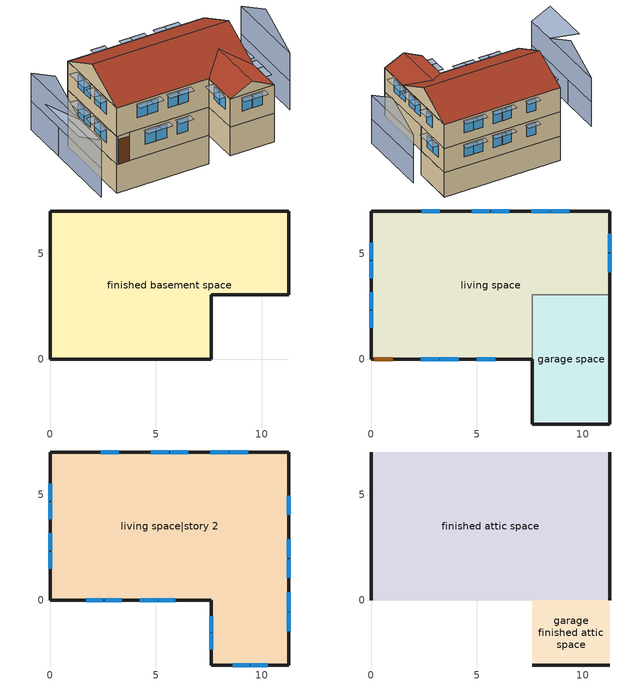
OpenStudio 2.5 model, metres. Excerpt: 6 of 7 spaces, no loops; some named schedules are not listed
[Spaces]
finished basement space
 floor foundation (FloorFndGrndFinB): 0,0 0,7.01 11.28,7.01 11.28,3.05 7.62,3.05 7.62,0 z-2.44
 wall foundation (WallFndGrndFinB): 0,7.01 0,0 7.62,0 7.62,3.05 11.28,3.05 11.28,7.01 0,7.01 z-2.44:0
garage space
 floor foundation (FloorFndGrndUnfinSlab): 7.62,-3.05 7.62,3.05 11.28,3.05 11.28,-3.05 z0
 wall outside (WallExtUninsUnfin): 7.62,0 7.62,-3.05 11.28,-3.05 11.28,3.05 z0:2.44
 wall to living space (WallIntFinInsUnfin Reversed): 11.28,3.05 7.62,3.05 7.62,0 z0:2.44
living space
 floor to finished basement space (FloorFinUninsFin): 0,0 0,7.01 11.28,7.01 11.28,3.05 7.62,3.05 7.62,0 z0
 wall outside (WallExtInsFin): 11.28,3.05 11.28,7.01 0,7.01 0,0 0.13,0 1.05,0 7.62,0 z0:2.44
 window (WindowConstruction): 2.34,0 3.21,0 / 3.27,0 4.14,0 / 5,0 5.86,0 / 9.35,7.01 8.49,7.01 / 8.43,7.01 7.57,7.01 / 6.53,7.01 5.67,7.01 / 5.61,7.01 4.75,7.01 / 3.25,7.01 2.39,7.01 z0.98:2.13; 0,5.52 0,4.7 / 0,4.64 0,3.83 / 0,3.18 0,2.37 / 0,2.31 0,1.49 z1.05:2.13; 11.28,4.12 11.28,5 / 11.28,5.06 11.28,5.94 z0.96:2.13
 door (Door): 0.15,0 1.02,0 z0:2.13
living space|story 2
 floor to garage space (FloorFinInsUnfin): 11.28,3.05 11.28,-3.05 7.62,-3.05 7.62,3.05 z2.44
 floor to living space (FloorFinUninsFin): 11.28,7.01 11.28,3.05 7.62,3.05 7.62,0 0,0 0,7.01 z2.44
 wall outside (WallExtInsFin): 0,7.01 0,0 7.62,0 7.62,-3.05 11.28,-3.05 11.28,7.01 0,7.01 z2.44:4.88
 window (WindowConstruction): 8.62,-3.05 9.42,-3.05 / 9.48,-3.05 10.27,-3.05 z3.51:4.57; 1.7,0 2.51,0 / 2.57,0 3.38,0 / 4.24,0 5.05,0 / 5.11,0 5.92,0 / 0,5.52 0,4.7 / 0,4.64 0,3.83 / 0,3.18 0,2.37 / 0,2.31 0,1.49 z3.49:4.57; 9.35,7.01 8.49,7.01 / 8.43,7.01 7.57,7.01 / 6.53,7.01 5.67,7.01 / 5.61,7.01 4.75,7.01 / 3.25,7.01 2.39,7.01 z3.42:4.57; 7.62,-0.73 7.62,-1.49 / 7.62,-1.55 7.62,-2.31 z3.56:4.57; 11.28,-1.45 11.28,-0.56 / 11.28,-0.5 11.28,0.38 / 11.28,1.07 11.28,1.95 / 11.28,2.01 11.28,2.9 / 11.28,4.05 11.28,4.94 z3.39:4.57
finished attic space
 floor to living space|story 2 (FloorFinUninsFin): 11.28,7.01 11.28,0 0,0 0,7.01 z4.88
 wall outside (WallExtInsFin): 0,3.51,6.63 0,7.01,4.88 0,0,4.88; 11.28,3.51,6.63 11.28,0,4.88 11.28,7.01,4.88
 roof outside (RoofFinInsExt): 0,3.51,6.63 11.28,3.51,6.63 11.28,7.01,4.88 0,7.01,4.88; 0,3.51,6.63 0,0,4.88 7.62,0,4.88 9.45,1.83,5.79 11.28,0,4.88 11.28,3.51,6.63
garage finished attic space
 floor to living space|story 2 (FloorFinUninsFin): 7.62,-3.05 7.62,0 11.28,0 11.28,-3.05 z4.88
 wall outside (WallExtInsFin): 7.62,-3.05,4.88 11.28,-3.05,4.88 9.45,-3.05,5.79
 roof outside (RoofFinInsExt): 7.62,0,4.88 7.62,-3.05,4.88 9.45,-3.05,5.79 9.45,1.83,5.79; 11.28,0,4.88 9.45,1.83,5.79 9.45,-3.05,5.79 11.28,-3.05,4.88
shading: -3.05,-3.05 -3.05,3.05 / -3.05,3.05 -3.05,7.01 / 14.33,7.01 14.33,0 z0:2.44; -3.05,-3.05 -3.05,7.01 / 14.33,7.01 14.33,0 z2.44:4.88; -3.05,0,4.88 -4.88,1.83,5.79 -4.88,-3.05,5.79 -3.05,-3.05,4.88; -3.05,3.51,6.63 -3.05,0,4.88 -3.05,7.01,4.88; 14.33,3.51,6.63 14.33,7.01,4.88 14.33,0,4.88; 7.62,-1.65 7.62,-0.58 7.01,-0.58 7.01,-1.65 z4.72; 0,1.34 0,2.46 -0.61,2.46 -0.61,1.34 z2.29; 0,4.55 0,5.67 -0.61,5.67 -0.61,4.55 z2.29; 10.43,-3.05 9.33,-3.05 9.33,-3.66 10.43,-3.66 z4.72; 6.07,0 4.96,0 4.96,-0.61 6.07,-0.61 z4.72; 6.02,0 4.84,0 4.84,-0.61 6.02,-0.61 z2.29; 3.36,0 2.19,0 2.19,-0.61 3.36,-0.61 z2.29; 5.2,0 4.09,0 4.09,-0.61 5.2,-0.61 z4.72; 4.29,0 3.12,0 3.12,-0.61 4.29,-0.61 z2.29; 9.57,-3.05 8.47,-3.05 8.47,-3.66 9.57,-3.66 z4.72; 2.66,0 1.55,0 1.55,-0.61 2.66,-0.61 z4.72; 3.53,0 2.42,0 2.42,-0.61 3.53,-0.61 z4.72; 11.28,5.15 11.28,3.97 11.89,3.97 11.89,5.15 z2.29; 8.34,7.01 9.5,7.01 9.5,7.62 8.34,7.62 z2.29; 7.41,7.01 8.58,7.01 8.58,7.62 7.41,7.62 z2.29; 5.52,7.01 6.68,7.01 6.68,7.62 5.52,7.62 z2.29; 4.59,7.01 5.76,7.01 5.76,7.62 4.59,7.62 z2.29; 2.24,7.01 3.4,7.01 3.4,7.62 2.24,7.62 z2.29; 8.34,7.01 9.5,7.01 9.5,7.62 8.34,7.62 z4.72; 7.41,7.01 8.58,7.01 8.58,7.62 7.41,7.62 z4.72; 5.52,7.01 6.68,7.01 6.68,7.62 5.52,7.62 z4.72; 7.62,-2.47 7.62,-1.4 7.01,-1.4 7.01,-2.47 z4.72; 0,2.21 0,3.33 -0.61,3.33 -0.61,2.21 z4.72; 4.59,7.01 5.76,7.01 5.76,7.62 4.59,7.62 z4.72; 2.24,7.01 3.4,7.01 3.4,7.62 2.24,7.62 z4.72; 0,3.68 0,4.8 -0.61,4.8 -0.61,3.68 z2.29; 0,2.21 0,3.33 -0.61,3.33 -0.61,2.21 z2.29; 0,4.55 0,5.67 -0.61,5.67 -0.61,4.55 z4.72; 11.28,2.1 11.28,0.91 11.89,0.91 11.89,2.1 z4.72; 0,3.68 0,4.8 -0.61,4.8 -0.61,3.68 z4.72; 11.28,-0.41 11.28,-1.6 11.89,-1.6 11.89,-0.41 z4.72; 0,1.34 0,2.46 -0.61,2.46 -0.61,1.34 z4.72; 11.28,6.09 11.28,4.91 11.89,4.91 11.89,6.09 z2.29; 11.28,0.53 11.28,-0.66 11.89,-0.66 11.89,0.53 z4.72; 11.28,3.05 11.28,1.86 11.89,1.86 11.89,3.05 z4.72; 11.28,5.09 11.28,3.9 11.89,3.9 11.89,5.09 z4.72
[Building]
Building 1: North Axis {deg}=22.5; Standards Number of Stories=4; Standards Number of Above Ground Stories=3; Standards Building Type=singlefamilydetached; Standards Number of Living Units=1
[Site]
Denver Intl Ap_CO_USA: Latitude {deg}=39.83; Longitude {deg}=-104.65; Time Zone {hr}=-7; Elevation {m}=1650; Terrain=Suburbs
[ClimateZones]
Climate Zone Institution Name 2=Building America; Climate Zone Document Year 2=0; Climate Zone Value 2=Cold
[Site:WaterMainsTemperature]
Calculation Method=Correlation; Annual Average Outdoor Air Temperature {C}=10.8753; Maximum Difference In Monthly Average Outdoor Air Temperatures {deltaC}=23.1524
[Site:GroundTemperature:Deep]
10.8753, 10.8753, 10.8753, 10.8753, 10.8753, 10.8753, 10.8753, 10.8753, 10.8753, 10.8753, 10.8753, 10.8753
[Material] Roughness=Rough
Name | Thickness {m} | Conductivity {W/m-K} | Density {kg/m3} | Specific Heat {J/kg-K} | Thermal Absorptance | Solar Absorptance | Visible Absorptance
Asphalt Shingles, Medium | 0.009525 | 0.162714 | 1121.4 | 1465.45 | 0.91 | 0.85 | 0.85
RoofSheathing | 0.01905 | 0.115458 | 512.64 | 1214.23
RoofIns | 0.23495 | 0.0475588 | 78.34581 | 1123.46
Drywall 0.5 in. | 0.0127 | 0.160291 | 801 | 837.4 | 0.9 | 0.5 | 0.1
FoundationIntVertIns | 0.00233153 | 0.029427 | 32.04 | 1214.23
FoundationExtVertIns | 0.051816 | 0.029427 | 32.04 | 1214.23
Concrete 8 in.; FootingMaterial | 0.2032 | 1.31141 | 2242.8 | 837.4 | 0.9
Concrete 8 in. 1 | 0.1016 | 1.31141 | 2242.8 | 837.4 | 0.9
FloorIns | 0.1397 | 0.0489548 | 106.365 | 1151.69
Wood Floor | 0.015875 | 0.115458 | 544.68 | 1214.23
Floor Covering | 0.0127 | 0.0433444 | 54.468 | 1339.84 | 0.9 | 0.9
FloorFinStudAndAirFloor | 0.1397 | 0.557395 | 67.691 | 1210.98
Vinyl, Light | 0.009525 | 0.089435 | 177.822 | 1046.75 | 0.9 | 0.3 | 0.3
WallSheathing | 0.0127 | 0.115458 | 512.64 | 1214.23
WallStudAndCavity | 0.0889 | 0.054245 | 162.403 | 1178.92
WallStudAndCavity 1 | 0.0889 | 0.0548529 | 162.403 | 1178.92
WallStudAndCavity 2 | 0.0889 | 0.393744 | 83.0341 | 1211.67
WallStudAndCavity 3 | 0.0889 | 0.397942 | 83.0341 | 1211.67
residential furniture material garage space | 0.1524 | 0.115458 | 640.8 | 1214.23 | 0.9 | 0.6 | 0.1
DoorMaterial | 0.04445 | 0.0612267 | 512.64 | 1214.23
[Construction]
RoofFinInsExt: Asphalt Shingles, Medium, RoofSheathing, RoofIns, Drywall 0.5 in.
WallFndGrndFinB: Concrete 8 in.
FloorFndGrndFinB; FloorFndGrndUnfinSlab: Concrete 8 in. 1
FootingConstruction: FootingMaterial
FloorFinInsUnfin: FloorIns, RoofSheathing, Wood Floor, Floor Covering
FloorFinUninsFin: Drywall 0.5 in., FloorFinStudAndAirFloor, RoofSheathing, Wood Floor, Floor Covering
WallExtInsFin: Vinyl, Light, WallSheathing, WallStudAndCavity, Drywall 0.5 in.
WallIntFinInsUnfin Reversed: WallStudAndCavity 1, WallSheathing
WallExtUninsUnfin: Vinyl, Light, WallSheathing, WallStudAndCavity 2
WallIntFinUninsFin: WallStudAndCavity 3, Drywall 0.5 in.
residential furniture construction garage space; residential furniture construction living space; residential furniture construction garage finished attic space; residential furniture construction finished attic space; residential furniture construction living space|story 2; residential furniture construction finished basement space: residential furniture material garage space
WindowConstruction: WindowMaterial
Door: DoorMaterial
[WindowMaterial:Shade]
CoolingShade: Solar Transmittance=0.999; Solar Reflectance=0.00099; Visible Transmittance=0.999; Visible Reflectance=0.00099; Thermal Hemispherical Emissivity=1e-005; Thermal Transmittance=0.999; Thickness {m}=0.0001; Conductivity {W/m-K}=10000; Shade to Glass Distance {m}=0.001; Top Opening Multiplier=0; Bottom Opening Multiplier=0; Left-Side Opening Multiplier=0; Right-Side Opening Multiplier=0; Airflow Permeability=0
[WindowMaterial:SimpleGlazingSystem]
WindowMaterial: U-Factor {W/m2-K}=2.10086; Solar Heat Gain Coefficient=0.21
[BuildingUnit] Building Unit Type=Residential
EPWWeatherInfo; unit 1
[ThermalZone] Use Ideal Air Loads=No
living zone: Thermostat=living zone temperature setpoint
garage zone: 
finished basement zone: Thermostat=finished basement zone temperature setpoint
res ds_1 ret air zone: Volume {m3}=6.86783
[Sizing:Zone] Zone Cooling Design Supply Air Temperature Input Method=SupplyAirTemperature; Zone Cooling Design Supply Air Temperature {C}=14; Zone Cooling Design Supply Air Temperature Difference {deltaC}=11.11; Zone Heating Design Supply Air Temperature Input Method=SupplyAirTemperature; Zone Heating Design Supply Air Temperature {C}=40; Zone Heating Design Supply Air Temperature Difference {deltaC}=11.11; Zone Cooling Design Supply Air Humidity Ratio {kg-H2O/kg-air}=0.0085; Zone Heating Design Supply Air Humidity Ratio {kg-H2O/kg-air}=0.008; Cooling Design Air Flow Method=DesignDay; Heating Design Air Flow Method=DesignDay; Account for Dedicated Outdoor Air System=No; Dedicated Outdoor Air System Control Strategy=NeutralSupplyAir; Dedicated Outdoor Air Low Setpoint Temperature for Design {C}=autosize; Dedicated Outdoor Air High Setpoint Temperature for Design {C}=autosize
garage zone; res ds_1 ret air zone
[Space]
Name | Space Type | Thermal Zone | Building Unit
garage space | Space Type 1 | garage zone
living space; living space|story 2; finished attic space; garage finished attic space | Space Type 2 | living zone | unit 1
finished basement space | Space Type 3 | finished basement zone | unit 1
res ds_1 ret air space |  | res ds_1 ret air zone
[SpaceType]
Name | Standards Space Type
Space Type 1 | garage
Space Type 2 | living
Space Type 3 | finished basement
[People:Definition] Number of People Calculation Method=People; Fraction Radiant=0.319734; Sensible Heat Fraction=0.573; Carbon Dioxide Generation Rate {m3/s-W}=0; Enable ASHRAE 55 Comfort Warnings=No; Mean Radiant Temperature Calculation Type=ZoneAveraged
Name | Number of People {people}
residential occupants|garage finished attic space | 0.093067
residential occupants|finished attic space | 0.66
residential occupants|finished basement space; residential occupants|living space | 0.566933
residential occupants|living space|story 2 | 0.753067
[People] Number of People Schedule=residential occupants schedule; Activity Level Schedule=Schedule Ruleset 1; Multiplier=1
Name | People Definition | Space or SpaceType
residential occupants|garage finished attic space | residential occupants|garage finished attic space | garage finished attic space
residential occupants|finished attic space | residential occupants|finished attic space | finished attic space
residential occupants|finished basement space | residential occupants|finished basement space | finished basement space
residential occupants|living space | residential occupants|living space | living space
residential occupants|living space|story 2 | residential occupants|living space|story 2 | living space|story 2
[Foundation:Kiva] Wall Height Above Grade {m}=0.2032; Wall Depth Below Slab {m}=0.2032
Name | Interior Vertical Insulation Material | Interior Vertical Insulation Depth {m} | Exterior Vertical Insulation Material | Exterior Vertical Insulation Depth {m} | Footing Wall Construction
Foundation Kiva 1 | FoundationIntVertIns | 2.4384 | FoundationExtVertIns | 2.4384
Foundation Kiva 2 |  |  |  |  | FootingConstruction
[Foundation:Kiva:Settings]
Soil Conductivity {W/m-K}=1.731; Soil Density {kg/m3}=1842.3; Soil Specific Heat {J/kg-K}=418.7; Ground Solar Absorptivity=0.9; Ground Thermal Absorptivity=0.9; Ground Surface Roughness {m}=0.03; Far-Field Width {m}=40; Deep-Ground Boundary Condition=ZeroFlux; Deep-Ground Depth {m}=40; Minimum Cell Dimension {m}=0.02; Maximum Cell Growth Coefficient=1.5; Simulation Timestep=Hourly
[SurfaceProperty:ExposedFoundationPerimeter] Exposed Perimeter Calculation Method=TotalExposedPerimeter
Name | Total Exposed Perimeter {m}
Surface 28 | 36.576
Surface 1 | 3.6576
[InternalMass:Definition] Design Level Calculation Method=SurfaceArea
Name | Construction | Surface Area {m2}
living space Partition; finished basement space Partition | WallIntFinUninsFin | 67.9121
garage finished attic space Partition | WallIntFinUninsFin | 11.1484
finished attic space Partition | WallIntFinUninsFin | 79.0605
living space|story 2 Partition | WallIntFinUninsFin | 90.2089
residential furniture mass garage space | residential furniture construction garage space | 2.22967
residential furniture mass living space | residential furniture construction living space | 27.1648
residential furniture mass garage finished attic space | residential furniture construction garage finished attic space | 4.45935
residential furniture mass finished attic space | residential furniture construction finished attic space | 31.6242
residential furniture mass living space|story 2 | residential furniture construction living space|story 2 | 36.0835
residential furniture mass finished basement space | residential furniture construction finished basement space | 27.1648
[InternalMass] Multiplier=1
Name | Internal Mass Definition | Space or SpaceType
living space Partition | living space Partition | living space
garage finished attic space Partition | garage finished attic space Partition | garage finished attic space
finished attic space Partition | finished attic space Partition | finished attic space
living space|story 2 Partition | living space|story 2 Partition | living space|story 2
finished basement space Partition | finished basement space Partition | finished basement space
residential furniture mass garage space | residential furniture mass garage space | garage space
residential furniture mass living space | residential furniture mass living space | living space
residential furniture mass garage finished attic space | residential furniture mass garage finished attic space | garage finished attic space
residential furniture mass finished attic space | residential furniture mass finished attic space | finished attic space
residential furniture mass living space|story 2 | residential furniture mass living space|story 2 | living space|story 2
residential furniture mass finished basement space | residential furniture mass finished basement space | finished basement space
[ShadingControl]
WindowShadingControl: Shading Type=InteriorShade; Shading Device Material=CoolingShade; Shading Control Type=OnIfScheduleAllows; Schedule=Window shading schedule; Shading Control Is Scheduled=Yes
[WaterUse:Equipment:Definition]
Name | Peak Flow Rate {m3/s} | Target Temperature Schedule
residential shower | 0.000274695 | residential shower temperature schedule
residential sink | 0.000212399 | residential sink temperature schedule
residential bath | 0.000429619 | residential bath temperature schedule
residential dishwasher | 6.66818e-05 | residential dishwasher temperature schedule
residential clothes washer | 0.000697118 | residential clothes washer temperature schedule
[WaterUse:Equipment] Space=garage finished attic space
Name | Water Use Equipment Definition | Flow Rate Fraction Schedule
residential shower | residential shower | residential shower schedule
residential sink | residential sink | residential sink schedule
residential bath | residential bath | residential bath schedule
residential shower dist=0.0 | residential shower dist=0.0 | residential shower schedule
residential sink dist=0.0 | residential sink dist=0.0 | residential sink schedule
residential bath dist=0.0 | residential bath dist=0.0 | residential bath schedule
residential dishwasher | residential dishwasher | residential dishwasher schedule
residential clothes washer | residential clothes washer | residential clothes washer schedule
[OtherEquipment:Definition] Design Level Calculation Method=EquipmentLevel
Name | Design Level {W} | Fraction Latent | Fraction Radiant | Fraction Lost
residential shower | 7899.46 | 0.487197 | 0 | 0
residential sink | 2132.88 | 0.312222 | 0 | 0
residential bath | 6337.27 | 0 | 0 | 0
residential hot water distribution | 99.0622 | 0 | 0 | 0
residential range gas | 375.952 | 0.2 | 0.18 | 0.5
residential clothes dryer gas | 195712 | 0.05 | 0.06 | 0.85
res ds_1 sup s lk to lv equip; res ds_1 sup lat lk to lv equip; res ds_1 sup d cn to lv equip; res ds_1 sup d cn to ah equip; res ds_1 ret d cn to pl equip; res ds_1 ret d cn to ah equip; res ds_1 sup s lk to ah equip; res ds_1 sup lat lk to ah equip; res ds_1 ret s lk equip; res ds_1 ret lat lk equip | 0
[OtherEquipment]
Name | Other Equipment Definition | Space or SpaceType | Schedule | Fuel Type
residential shower | residential shower | garage finished attic space | residential shower schedule
residential sink | residential sink | garage finished attic space | residential sink schedule
residential bath | residential bath | garage finished attic space | residential bath schedule
residential hot water distribution | residential hot water distribution | garage finished attic space | residential hot water distribution schedule
residential range gas | residential range gas | garage finished attic space | residential range gas|false schedule | NaturalGas
residential clothes dryer gas | residential clothes dryer gas | garage finished attic space | residential clothes dryer gas schedule | NaturalGas
res ds_1 sup s lk to lv equip | res ds_1 sup s lk to lv equip | garage finished attic space | Always On Discrete | None
res ds_1 sup lat lk to lv equip | res ds_1 sup lat lk to lv equip | garage finished attic space | Always On Discrete | None
res ds_1 sup d cn to lv equip | res ds_1 sup d cn to lv equip | garage finished attic space | Always On Discrete | None
res ds_1 sup d cn to ah equip | res ds_1 sup d cn to ah equip | garage space | Always On Discrete | None
res ds_1 ret d cn to pl equip | res ds_1 ret d cn to pl equip | res ds_1 ret air space | Always On Discrete | None
res ds_1 ret d cn to ah equip | res ds_1 ret d cn to ah equip | garage space | Always On Discrete | None
res ds_1 sup s lk to ah equip | res ds_1 sup s lk to ah equip | garage space | Always On Discrete | None
res ds_1 sup lat lk to ah equip | res ds_1 sup lat lk to ah equip | garage space | Always On Discrete | None
res ds_1 ret s lk equip | res ds_1 ret s lk equip | res ds_1 ret air space | Always On Discrete | None
res ds_1 ret lat lk equip | res ds_1 ret lat lk equip | res ds_1 ret air space | Always On Discrete | None
[ThermostatSetpoint:DualSetpoint] Heating Setpoint Temperature Schedule=residential heating setpoint; Cooling Setpoint Temperature Schedule=residential cooling setpoint
living zone temperature setpoint; finished basement zone temperature setpoint
[ElectricEquipment:Definition] Design Level Calculation Method=EquipmentLevel
Name | Design Level {W} | Fraction Latent | Fraction Radiant | Fraction Lost
residential ceiling fan non benchmark equip | 0 | 0 | 0.558 | 0.07
residential ceiling fan benchmark|garage finished attic space | 1.84676 | 0 | 0.558 | 0.07
residential ceiling fan benchmark|finished attic space | 13.0966 | 0 | 0.558 | 0.07
residential ceiling fan benchmark|finished basement space; residential ceiling fan benchmark|living space | 11.2499 | 0 | 0.558 | 0.07
residential ceiling fan benchmark|living space|story 2 | 14.9434 | 0 | 0.558 | 0.07
residential refrigerator | 65.0889 | 0 | 0 | 0
residential range electric | 35.9069 | 0.3 | 0.24 | 0.3
residential dishwasher | 8743.86 | 0.15 | 0.36 | 0.25
residential clothes washer | 7800.9 | 0 | 0.48 | 0.2
residential clothes dryer electric | 14731 | 0 | 0.6 | 0
residential misc plug loads|garage finished attic space | 16.7237 | 0.021 | 0.558 | 0.049
residential misc plug loads|finished attic space | 118.599 | 0.021 | 0.558 | 0.049
residential misc plug loads|finished basement space; residential misc plug loads|living space | 101.875 | 0.021 | 0.558 | 0.049
residential misc plug loads|living space|story 2 | 135.323 | 0.021 | 0.558 | 0.049
res infil_1 house fan; res infil_1 range fan; res infil_1 bath fan | 0 | 0 | 0 | 1
[ElectricEquipment]
Name | Electric Equipment Definition | Space or SpaceType | Schedule
residential ceiling fan non benchmark equip | residential ceiling fan non benchmark equip | garage finished attic space | residential ceiling fan master
residential ceiling fan benchmark|garage finished attic space | residential ceiling fan benchmark|garage finished attic space | garage finished attic space | residential ceiling fan benchmark|garage finished attic space schedule
residential ceiling fan benchmark|finished attic space | residential ceiling fan benchmark|finished attic space | finished attic space | residential ceiling fan benchmark|garage finished attic space schedule
residential ceiling fan benchmark|finished basement space | residential ceiling fan benchmark|finished basement space | finished basement space | residential ceiling fan benchmark|garage finished attic space schedule
residential ceiling fan benchmark|living space | residential ceiling fan benchmark|living space | living space | residential ceiling fan benchmark|garage finished attic space schedule
residential ceiling fan benchmark|living space|story 2 | residential ceiling fan benchmark|living space|story 2 | living space|story 2 | residential ceiling fan benchmark|garage finished attic space schedule
residential refrigerator | residential refrigerator | garage finished attic space | residential refrigerator schedule
residential range electric | residential range electric | garage finished attic space | residential range gas|false schedule
residential dishwasher | residential dishwasher | garage finished attic space | residential dishwasher schedule
residential clothes washer | residential clothes washer | garage finished attic space | residential clothes washer schedule
residential clothes dryer electric | residential clothes dryer electric | garage finished attic space | residential clothes dryer gas schedule
residential misc plug loads|garage finished attic space | residential misc plug loads|garage finished attic space | garage finished attic space | residential misc plug loads schedule
residential misc plug loads|finished attic space | residential misc plug loads|finished attic space | finished attic space | residential misc plug loads schedule
residential misc plug loads|finished basement space | residential misc plug loads|finished basement space | finished basement space | residential misc plug loads schedule
residential misc plug loads|living space | residential misc plug loads|living space | living space | residential misc plug loads schedule
residential misc plug loads|living space|story 2 | residential misc plug loads|living space|story 2 | living space|story 2 | residential misc plug loads schedule
res infil_1 house fan | res infil_1 house fan | garage finished attic space | Always On Discrete
res infil_1 range fan | res infil_1 range fan | garage finished attic space | Always On Discrete
res infil_1 bath fan | res infil_1 bath fan | garage finished attic space | Always On Discrete
[Lights:Definition] Design Level Calculation Method=LightingLevel; Fraction Radiant=0.6; Fraction Visible=0.2; Return Air Fraction=0
Name | Lighting Level {W}
residential lighting garage finished attic space | 23.1398
residential lighting finished attic space | 164.1
residential lighting finished basement space; residential lighting living space | 140.96
residential lighting living space|story 2 | 187.24
residential lighting garage space | 8.19381
[Lights] Schedule=residential lighting schedule; Fraction Replaceable=1
Name | Lights Definition | Space or SpaceType
residential lighting garage finished attic space | residential lighting garage finished attic space | garage finished attic space
residential lighting finished attic space | residential lighting finished attic space | finished attic space
residential lighting finished basement space | residential lighting finished basement space | finished basement space
residential lighting living space | residential lighting living space | living space
residential lighting living space|story 2 | residential lighting living space|story 2 | living space|story 2
residential lighting garage space | residential lighting garage space | garage space
[Exterior:Lights:Definition]
residential lighting exterior: Design Level {W}=148.688
[Exterior:Lights]
residential lighting exterior: Exterior Lights Definition=residential lighting exterior; Schedule=residential lighting schedule
[SpaceInfiltration:EffectiveLeakageArea]
res infil|garage space: Space or SpaceType=garage space; Schedule=Always On Discrete; Effective Air Leakage Area {cm2}=75.4291; Stack Coefficient=0.000129067; Wind Coefficient=4.38083e-05
[SpaceInfiltration:DesignFlowRate] Space or SpaceType=garage finished attic space; Schedule=Always On Discrete; Design Flow Rate Calculation Method=Flow/Space; Design Flow Rate {m3/s}=0
res nv_1 flow; res infil_1 flow
[ZoneMixing] Schedule=Always On Continuous; Design Flow Rate Calculation Method=Flow/Zone; Design Flow Rate {m3/s}=0
Name | Zone | Source Zone
res ds_1 ah to liv mix | living zone | garage zone
res ds_1 liv to ah mix | garage zone | living zone
